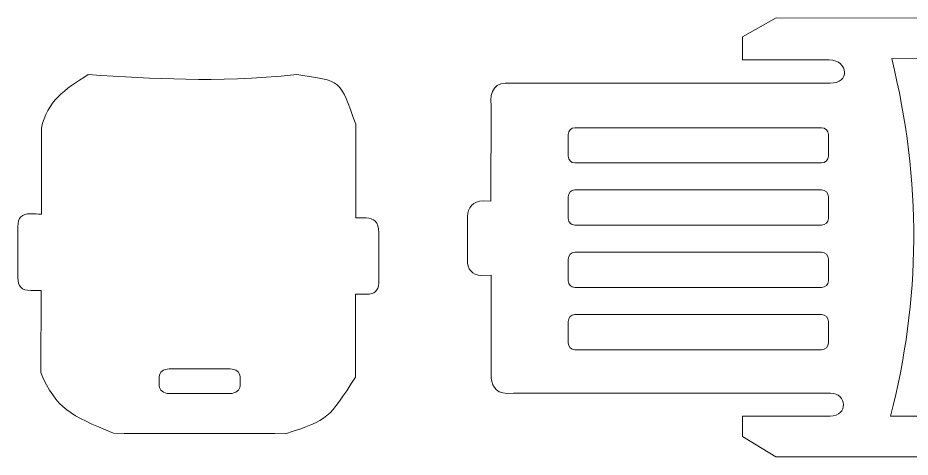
# Model space of a CAD drawing. Header units: centimetres. Extents: x -22.7 to 13.5, y -13.2 to 14.2.
# Drawn here: x -13.14 to -1.66, y -11.05 to -5.39 of the extents above; entities that cross this region are included whole.
import ezdxf

# ---------------------------------------------------------------- set-up
doc = ezdxf.new("R2010")
doc.units = ezdxf.units.CM
doc.header["$MEASUREMENT"] = 0
doc.layers.add('Layer 1', color=7, linetype='Continuous')

msp = doc.modelspace()

# ---------------------------------------------------------------- linework, layer by layer
at = {"layer": 'Layer 1', "color": 22, "lineweight": 5}
for points, knots in [([(-7.16627, -8.71118), (-7.30301, -8.71072), (-7.35353, -8.62721), (-7.35353, -8.5142), (-7.35353, -8.5142), (-7.35353, -8.5142), (-7.35353, -7.95388), (-7.35353, -7.95388), (-7.35353, -7.95388), (-7.35353, -7.84018), (-7.2763, -7.75161), (-7.15267, -7.75161), (-7.15267, -7.75161), (-7.15267, -7.75161), (-7.05223, -7.75392), (-7.05223, -7.75392), (-7.05223, -7.75392), (-7.05223, -7.75392), (-7.05033, -6.52573), (-7.05033, -6.52573), (-7.05033, -6.52573), (-7.06564, -6.32988), (-7.00328, -6.21256), (-6.79675, -6.23849), (-6.79675, -6.23849), (-6.79675, -6.23849), (-2.68687, -6.23433), (-2.68687, -6.23433), (-2.68687, -6.23433), (-2.4359, -6.24747), (-2.43898, -5.94575), (-2.70131, -5.93553), (-2.70131, -5.93553), (-2.70131, -5.93553), (-3.81451, -5.93449), (-3.81451, -5.93449), (-3.81451, -5.93449), (-3.81451, -5.93449), (-3.81451, -5.64137), (-3.81451, -5.64137), (-3.81451, -5.64137), (-3.81451, -5.64137), (-3.38182, -5.39494), (-3.38182, -5.39494), (-3.38182, -5.39494), (-3.38182, -5.39494), (-1.31113, -5.40028), (-1.31113, -5.40028), (-1.31113, -5.40028), (-0.90967, -5.39708), (-0.95342, -5.91713), (-1.30817, -5.9216), (-1.30817, -5.9216), (-1.30817, -5.9216), (-1.89611, -5.92041), (-1.89611, -5.92041), (-1.89611, -5.92041), (-1.50577, -7.49415), (-1.52379, -9.04364), (-1.91315, -10.52561), (-1.91315, -10.52561), (-1.91315, -10.52561), (-1.30315, -10.52457), (-1.30315, -10.52457), (-1.30315, -10.52457), (-0.93032, -10.51501), (-0.92687, -11.05293), (-1.30419, -11.04777), (-1.30419, -11.04777), (-1.30419, -11.04777), (-3.38671, -11.04673), (-3.38671, -11.04673), (-3.38671, -11.04673), (-3.38671, -11.04673), (-3.81451, -10.78617), (-3.81451, -10.78617), (-3.81451, -10.78617), (-3.81451, -10.78617), (-3.81347, -10.52353), (-3.81347, -10.52353), (-3.81347, -10.52353), (-3.81347, -10.52353), (-2.68895, -10.52457), (-2.68895, -10.52457), (-2.68895, -10.52457), (-2.44941, -10.52211), (-2.4713, -10.22865), (-2.68283, -10.22809), (-2.68283, -10.22809), (-2.68283, -10.22809), (-6.76187, -10.22705), (-6.76187, -10.22705), (-6.76187, -10.22705), (-6.9844, -10.25621), (-7.02537, -10.1555), (-7.04997, -10.03625), (-7.04997, -10.03625), (-7.04997, -10.03625), (-7.05024, -8.70884), (-7.05024, -8.70884), (-7.05024, -8.70884), (-7.05024, -8.70884), (-7.16627, -8.71118), (-7.16627, -8.71118)], [0, 0, 0, 0, 0.03846154, 0.03846154, 0.03846154, 0.03846154, 0.07692308, 0.07692308, 0.07692308, 0.07692308, 0.11538462, 0.11538462, 0.11538462, 0.11538462, 0.15384615, 0.15384615, 0.15384615, 0.15384615, 0.19230769, 0.19230769, 0.19230769, 0.19230769, 0.23076923, 0.23076923, 0.23076923, 0.23076923, 0.26923077, 0.26923077, 0.26923077, 0.26923077, 0.30769231, 0.30769231, 0.30769231, 0.30769231, 0.34615385, 0.34615385, 0.34615385, 0.34615385, 0.38461538, 0.38461538, 0.38461538, 0.38461538, 0.42307692, 0.42307692, 0.42307692, 0.42307692, 0.46153846, 0.46153846, 0.46153846, 0.46153846, 0.5, 0.5, 0.5, 0.5, 0.53846154, 0.53846154, 0.53846154, 0.53846154, 0.57692308, 0.57692308, 0.57692308, 0.57692308, 0.61538462, 0.61538462, 0.61538462, 0.61538462, 0.65384615, 0.65384615, 0.65384615, 0.65384615, 0.69230769, 0.69230769, 0.69230769, 0.69230769, 0.73076923, 0.73076923, 0.73076923, 0.73076923, 0.76923077, 0.76923077, 0.76923077, 0.76923077, 0.80769231, 0.80769231, 0.80769231, 0.80769231, 0.84615385, 0.84615385, 0.84615385, 0.84615385, 0.88461538, 0.88461538, 0.88461538, 0.88461538, 0.92307692, 0.92307692, 0.92307692, 0.92307692, 0.96153846, 0.96153846, 0.96153846, 0.96153846, 1, 1, 1, 1]), ([(-8.7939, -8.95568), (-8.73862, -8.95568), (-8.70342, -8.95568), (-8.64814, -8.95568), (-8.64814, -8.95568), (-8.55087, -8.95568), (-8.49419, -8.90765), (-8.49419, -8.8125), (-8.49419, -8.8125), (-8.4942, -8.59605), (-8.4942, -8.3796), (-8.4942, -8.16315), (-8.4942, -8.16315), (-8.4942, -8.02045), (-8.56112, -7.97154), (-8.65779, -7.97222), (-8.65779, -7.97222), (-8.65779, -7.97222), (-8.79073, -7.97275), (-8.79073, -7.97275), (-8.79073, -7.97275), (-8.79073, -7.97275), (-8.79073, -6.76628), (-8.79073, -6.76628), (-8.79073, -6.76628), (-8.98992, -6.1851), (-8.97755, -6.21005), (-9.54688, -6.12668), (-9.54688, -6.12668), (-10.65397, -6.2397), (-11.35169, -6.17308), (-12.23212, -6.12668), (-12.23212, -6.12668), (-12.53927, -6.3197), (-12.75829, -6.46729), (-12.83356, -6.81548), (-12.83356, -6.81548), (-12.83356, -6.81548), (-12.83356, -7.92248), (-12.83356, -7.92248), (-12.83356, -7.92248), (-12.88836, -7.92248), (-12.91712, -7.91876), (-12.97192, -7.91876), (-12.97192, -7.91876), (-13.0853, -7.91876), (-13.13704, -7.96676), (-13.13704, -8.08752), (-13.13704, -8.08752), (-13.13704, -8.30577), (-13.13704, -8.52401), (-13.13704, -8.74225), (-13.13704, -8.74225), (-13.13704, -8.85115), (-13.09253, -8.90648), (-12.97192, -8.90648), (-12.97192, -8.90648), (-12.97192, -8.90648), (-12.83669, -8.90648), (-12.83669, -8.90648), (-12.83669, -8.90648), (-12.83669, -8.90648), (-12.84328, -9.96428), (-12.84328, -9.96428), (-12.84328, -9.96428), (-12.63765, -10.4343), (-12.46459, -10.511), (-11.90848, -10.74489), (-11.90848, -10.74489), (-11.17048, -10.75309), (-10.43248, -10.74328), (-9.69448, -10.75148), (-9.69448, -10.75148), (-9.13748, -10.57411), (-9.13317, -10.54823), (-8.79285, -10.02114), (-8.79285, -10.02114), (-8.79285, -10.02114), (-8.7939, -8.95568), (-8.7939, -8.95568)], [0, 0, 0, 0, 0.05, 0.05, 0.05, 0.05, 0.1, 0.1, 0.1, 0.1, 0.15, 0.15, 0.15, 0.15, 0.2, 0.2, 0.2, 0.2, 0.25, 0.25, 0.25, 0.25, 0.3, 0.3, 0.3, 0.3, 0.35, 0.35, 0.35, 0.35, 0.4, 0.4, 0.4, 0.4, 0.45, 0.45, 0.45, 0.45, 0.5, 0.5, 0.5, 0.5, 0.55, 0.55, 0.55, 0.55, 0.6, 0.6, 0.6, 0.6, 0.65, 0.65, 0.65, 0.65, 0.7, 0.7, 0.7, 0.7, 0.75, 0.75, 0.75, 0.75, 0.8, 0.8, 0.8, 0.8, 0.85, 0.85, 0.85, 0.85, 0.9, 0.9, 0.9, 0.9, 0.95, 0.95, 0.95, 0.95, 1, 1, 1, 1]), ([(-5.97094, -7.26329), (-5.97094, -7.26329), (-2.79686, -7.26329), (-2.79686, -7.26329), (-2.79686, -7.26329), (-2.7489, -7.26329), (-2.70966, -7.22405), (-2.70966, -7.17609), (-2.70966, -7.17609), (-2.70966, -7.17609), (-2.70966, -6.89705), (-2.70966, -6.89705), (-2.70966, -6.89705), (-2.70966, -6.84909), (-2.7489, -6.80985), (-2.79686, -6.80985), (-2.79686, -6.80985), (-2.79686, -6.80985), (-5.97094, -6.80985), (-5.97094, -6.80985), (-5.97094, -6.80985), (-6.0189, -6.80985), (-6.05814, -6.84909), (-6.05814, -6.89705), (-6.05814, -6.89705), (-6.05814, -6.89705), (-6.05814, -7.17609), (-6.05814, -7.17609), (-6.05814, -7.17609), (-6.05814, -7.22405), (-6.0189, -7.26329), (-5.97094, -7.26329)], [0, 0, 0, 0, 0.125, 0.125, 0.125, 0.125, 0.25, 0.25, 0.25, 0.25, 0.375, 0.375, 0.375, 0.375, 0.5, 0.5, 0.5, 0.5, 0.625, 0.625, 0.625, 0.625, 0.75, 0.75, 0.75, 0.75, 0.875, 0.875, 0.875, 0.875, 1, 1, 1, 1]), ([(-5.97093, -8.06553), (-5.97093, -8.06553), (-2.79685, -8.06553), (-2.79685, -8.06553), (-2.79685, -8.06553), (-2.74889, -8.06553), (-2.70965, -8.02629), (-2.70965, -7.97833), (-2.70965, -7.97833), (-2.70965, -7.97833), (-2.70965, -7.69929), (-2.70965, -7.69929), (-2.70965, -7.69929), (-2.70965, -7.65133), (-2.74889, -7.61209), (-2.79685, -7.61209), (-2.79685, -7.61209), (-2.79685, -7.61209), (-5.97093, -7.61209), (-5.97093, -7.61209), (-5.97093, -7.61209), (-6.01889, -7.61209), (-6.05813, -7.65133), (-6.05813, -7.69929), (-6.05813, -7.69929), (-6.05813, -7.69929), (-6.05813, -7.97833), (-6.05813, -7.97833), (-6.05813, -7.97833), (-6.05813, -8.02629), (-6.01889, -8.06553), (-5.97093, -8.06553)], [0, 0, 0, 0, 0.125, 0.125, 0.125, 0.125, 0.25, 0.25, 0.25, 0.25, 0.375, 0.375, 0.375, 0.375, 0.5, 0.5, 0.5, 0.5, 0.625, 0.625, 0.625, 0.625, 0.75, 0.75, 0.75, 0.75, 0.875, 0.875, 0.875, 0.875, 1, 1, 1, 1]), ([(-5.97094, -8.86777), (-5.97094, -8.86777), (-2.79686, -8.86777), (-2.79686, -8.86777), (-2.79686, -8.86777), (-2.7489, -8.86777), (-2.70966, -8.82853), (-2.70966, -8.78057), (-2.70966, -8.78057), (-2.70966, -8.78057), (-2.70966, -8.50153), (-2.70966, -8.50153), (-2.70966, -8.50153), (-2.70966, -8.45357), (-2.7489, -8.41433), (-2.79686, -8.41433), (-2.79686, -8.41433), (-2.79686, -8.41433), (-5.97094, -8.41433), (-5.97094, -8.41433), (-5.97094, -8.41433), (-6.0189, -8.41433), (-6.05814, -8.45357), (-6.05814, -8.50153), (-6.05814, -8.50153), (-6.05814, -8.50153), (-6.05814, -8.78057), (-6.05814, -8.78057), (-6.05814, -8.78057), (-6.05814, -8.82853), (-6.0189, -8.86777), (-5.97094, -8.86777)], [0, 0, 0, 0, 0.125, 0.125, 0.125, 0.125, 0.25, 0.25, 0.25, 0.25, 0.375, 0.375, 0.375, 0.375, 0.5, 0.5, 0.5, 0.5, 0.625, 0.625, 0.625, 0.625, 0.75, 0.75, 0.75, 0.75, 0.875, 0.875, 0.875, 0.875, 1, 1, 1, 1]), ([(-5.97095, -9.67001), (-5.97095, -9.67001), (-2.79687, -9.67001), (-2.79687, -9.67001), (-2.79687, -9.67001), (-2.74891, -9.67001), (-2.70967, -9.63077), (-2.70967, -9.58281), (-2.70967, -9.58281), (-2.70967, -9.58281), (-2.70967, -9.30377), (-2.70967, -9.30377), (-2.70967, -9.30377), (-2.70967, -9.25581), (-2.74891, -9.21657), (-2.79687, -9.21657), (-2.79687, -9.21657), (-2.79687, -9.21657), (-5.97095, -9.21657), (-5.97095, -9.21657), (-5.97095, -9.21657), (-6.01891, -9.21657), (-6.05815, -9.25581), (-6.05815, -9.30377), (-6.05815, -9.30377), (-6.05815, -9.30377), (-6.05815, -9.58281), (-6.05815, -9.58281), (-6.05815, -9.58281), (-6.05815, -9.63077), (-6.01891, -9.67001), (-5.97095, -9.67001)], [0, 0, 0, 0, 0.125, 0.125, 0.125, 0.125, 0.25, 0.25, 0.25, 0.25, 0.375, 0.375, 0.375, 0.375, 0.5, 0.5, 0.5, 0.5, 0.625, 0.625, 0.625, 0.625, 0.75, 0.75, 0.75, 0.75, 0.875, 0.875, 0.875, 0.875, 1, 1, 1, 1]), ([(-11.19107, -9.91579), (-11.19107, -9.91579), (-10.40597, -9.91579), (-10.40597, -9.91579), (-10.40597, -9.91579), (-10.33594, -9.91579), (-10.27865, -9.96107), (-10.27865, -10.01641), (-10.27865, -10.01641), (-10.27865, -10.01641), (-10.27865, -10.1338), (-10.27865, -10.1338), (-10.27865, -10.1338), (-10.27865, -10.18914), (-10.33594, -10.23442), (-10.40597, -10.23442), (-10.40597, -10.23442), (-10.40597, -10.23442), (-11.19107, -10.23442), (-11.19107, -10.23442), (-11.19107, -10.23442), (-11.2611, -10.23442), (-11.31839, -10.18914), (-11.31839, -10.1338), (-11.31839, -10.1338), (-11.31839, -10.1338), (-11.31839, -10.01641), (-11.31839, -10.01641), (-11.31839, -10.01641), (-11.31839, -9.96107), (-11.2611, -9.91579), (-11.19107, -9.91579)], [0, 0, 0, 0, 0.125, 0.125, 0.125, 0.125, 0.25, 0.25, 0.25, 0.25, 0.375, 0.375, 0.375, 0.375, 0.5, 0.5, 0.5, 0.5, 0.625, 0.625, 0.625, 0.625, 0.75, 0.75, 0.75, 0.75, 0.875, 0.875, 0.875, 0.875, 1, 1, 1, 1])]:
    msp.add_open_spline(points, degree=3, knots=knots, dxfattribs=at)

doc.saveas('drawing.dxf')
